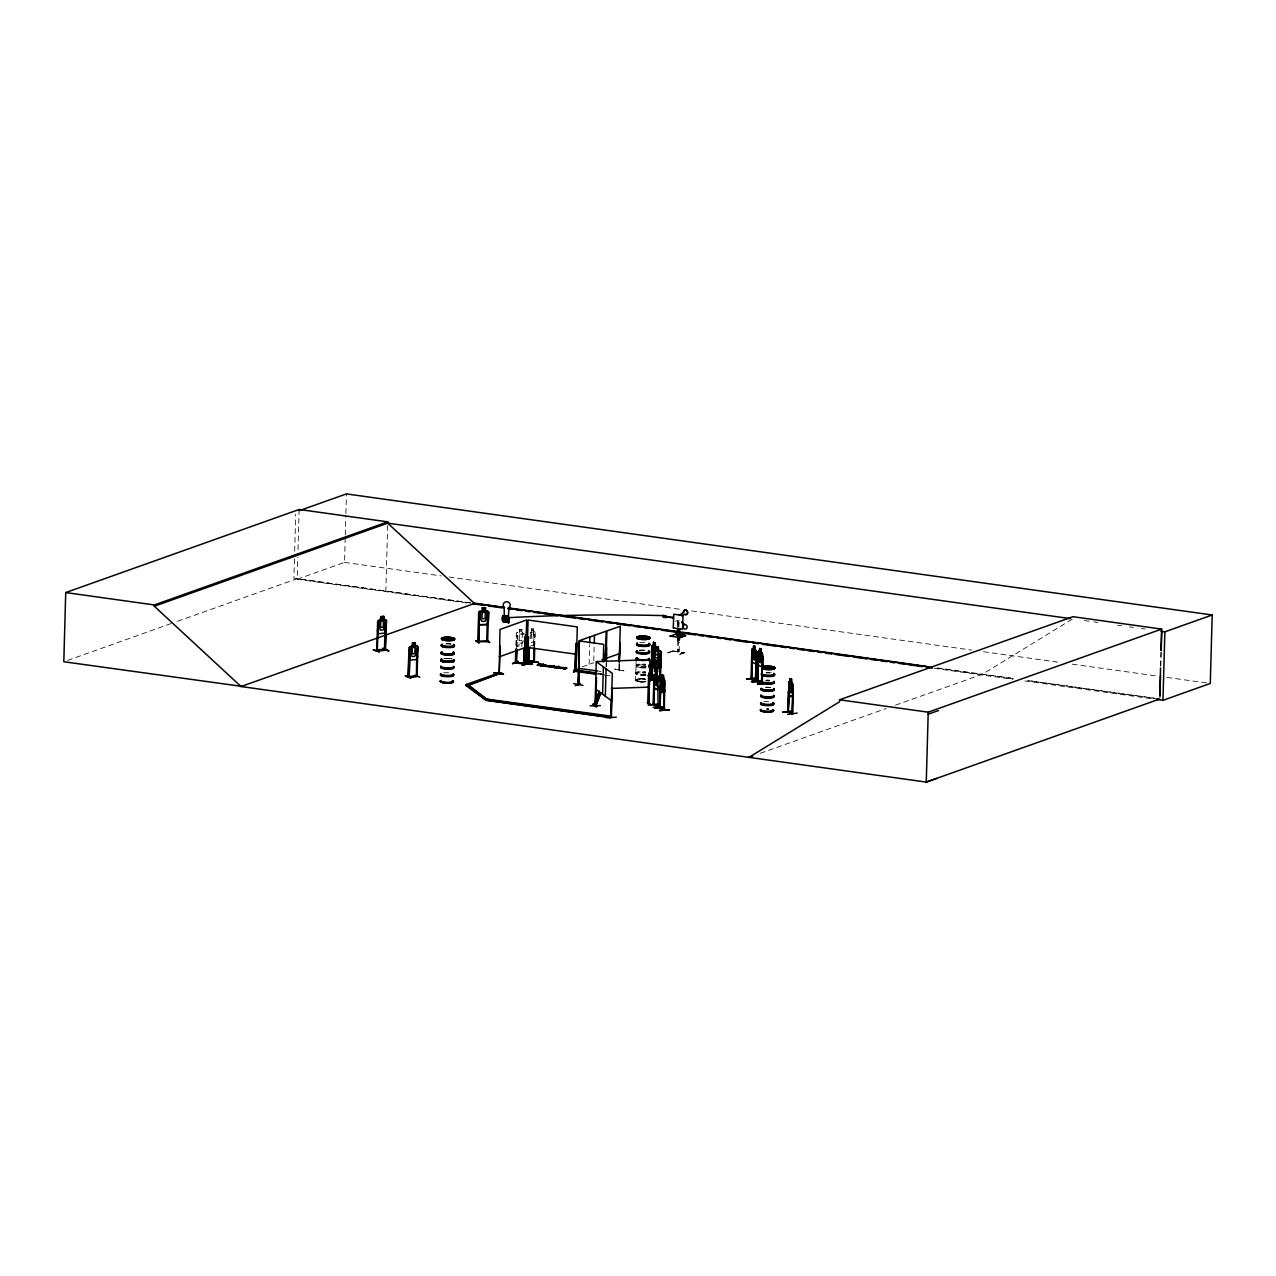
<?xml version="1.0" encoding="UTF-8"?>
<svg xmlns="http://www.w3.org/2000/svg" width="1276" height="1276" viewBox="0 0 1276 1276"><rect width="100%" height="100%" fill="white"/><g stroke="black" fill="none" stroke-linecap="round" stroke-linejoin="round"><path stroke-width="0.75" stroke-dasharray="5 3.75" d="M294.437 558.888L293.895 578.299L472.487 603.181L297.212 578.666L175.753 621.906M294.66 551.136L295.697 514.26M466.681 602.942L297.196 579.24L297.802 557.325M298.026 549.557L299.11 510.751M297.196 579.24L344.52 562.381L345.238 536.957M345.286 534.995L345.844 515.424M345.892 513.478L346.434 493.908M385.815 591.633L387.729 523.144M516.892 647.315L517.227 635.576L516.397 635.464L516.062 647.203L516.254 633.47L517.259 632.402L524.308 633.47M516.732 647.379L517.227 635.576M519.332 632.689L519.428 629.307L522.474 629.722L522.378 633.103M521.852 646.581L522.474 629.722M530.337 638.542L531.518 628.956L533.384 628.558L533.193 631.907M531.199 642.53L533.017 642.035L534.054 639.069L533.448 628.414L531.422 628.94L531.422 632.338L529.349 634.06L530.003 632.689M533.894 646.342C532.156 644.763 536.43 633.135 534.213 634.603M534.197 646.39L534.516 634.65M534.421 646.198L534.756 634.459M534.724 646.246L535.186 632.418L533.368 631.795M589.113 664.333L589.656 644.763M593.771 660.745L594.201 645.098M600.565 673.967L605.015 675.163M606.116 666.407L606.212 662.627M606.212 666.535L606.531 662.675M623.98 670.873L614.617 669.055L623.852 670.761M619.53 663.648L619.211 670.394L618.988 663.695M619.163 670.394L619.211 663.6M618.764 669.342L619.195 670.379M645.273 678.976A6.524 1.356 1.6 0 0 635.639 679.948A6.524 1.356 1.6 0 0 645.56 681.336A6.539 1.356 1.6 0 1 635.623 679.964A6.539 1.356 1.6 0 1 645.289 678.991C631.987 677.428 633.566 683.027 645.592 681.799A6.555 1.356 1.6 0 1 635.607 680.411L635.958 666.2A6.651 1.388 1.6 0 0 646.023 667.476M636.198 659.166L635.942 666.136A6.651 1.388 1.6 0 1 645.72 665.067M667.731 652.881L674.924 650.569M667.763 652.849L674.94 649.994M677.62 624.73L677.715 621.061M678.481 640.424L678.194 651.861L677.301 651.733L677.349 650.026L679.295 649.771L678.162 651.845M677.859 626.787L678.019 621.268M677.715 640.313L677.396 651.733L678.369 651.382M678.082 627.01L678.242 621.3M678.561 626.548L678.704 621.029M678.864 627.106L679.231 620.949M679.151 651.494L679.406 641.987M679.518 654.524L686.711 652.227M1160.602 665.992L1160.985 652.403M1160.793 665.96L1161.176 652.371M635.687 673.25L635.703 673.234A6.651 1.388 1.6 0 1 645.528 672.245M523.543 640.839L521.948 643.327L519.093 642.945L517.657 640.042L517.833 633.741L519.38 632.832M516.365 633.534L517.306 632.513M895.513 705.165L982.44 674.222L1072.957 618.7M516.397 635.464L517.051 635.639M67.532 660.426L173.887 622.56M582.159 666.822L593.707 662.707M677.444 650.026L678.417 649.675M679.295 649.771L677.349 650.026M677.301 651.733L679.247 651.494M680.012 654.062L686.727 651.653M760.289 753.303L886.118 708.515M533.049 629.196L531.853 630.647L533.017 630.328M530.019 632.784L534.596 631.556L535.266 632.433M529.7 646.294L534.261 645.034L534.931 641.477M675.387 621.205L679.103 620.248M765.76 687.429L767.45 687.429M522.378 629.834L519.476 629.451L519.013 646.198L516.876 645.911L515.998 642.514M519.348 633.949L522.187 634.347M519.173 640.249L522.012 640.632M982.44 674.222L1013.989 678.609L937.031 667.874M1157.89 698.658L1027.786 680.539L1159.677 699.009M605.334 675.195L609.8 675.817M1084.217 620.551L1092.081 621.651M1094.042 621.922L1097.982 622.481M1117.664 625.224L1121.588 625.782M1129.467 626.883L1133.391 627.425M1141.27 628.526L1145.194 629.084M344.52 562.381L441.161 575.907M449.04 577.007L681.751 609.545M691.624 610.933L971.658 650.09M983.493 651.749L1058.426 662.228M1072.239 664.158L1157.045 676.025M1166.902 677.396L1208.308 683.186M938.45 668.337L981.898 674.414M934.16 668.321L1013.048 679.342M1024.883 681.001L1151.127 698.658M597.296 670.953L601.076 671.479M597.758 673.154L601.602 673.68M597.742 673.999L601.586 674.541M522.219 633.215L523.718 634.555M446.01 644.029A6.651 1.388 1.6 0 1 451.066 644.268M446.042 643.614A6.555 1.356 1.6 0 1 451.034 643.854M443.681 672.819A6.539 1.356 1.6 0 1 451.592 673.202M765.967 680.108A6.539 1.356 1.6 0 1 769.364 680.172M766.142 672.962A6.651 1.388 1.6 0 1 769.587 673.042M766.174 672.548A6.555 1.356 1.6 0 1 772.554 673.026M765.919 680.905A6.651 1.388 1.6 0 1 769.364 680.985M765.935 680.523A6.651 1.388 1.6 0 1 769.364 680.602M763.814 701.752A6.539 1.356 1.6 0 1 770.353 701.896M639.547 650.138A6.539 1.356 1.6 0 1 646.087 650.281M639.755 642.578A6.555 1.356 1.6 0 1 646.31 642.721M639.483 650.553A6.651 1.388 1.6 0 1 646.119 650.696M645.752 675.451A6.555 1.356 1.6 0 1 635.783 674.063A6.555 1.356 1.6 0 1 645.449 673.09M645.8 675.036A6.651 1.388 1.6 0 1 635.703 673.616L635.703 673.616A6.651 1.388 1.6 0 1 645.512 672.627M645.56 681.783A6.524 1.356 1.6 0 1 635.623 680.395A6.555 1.356 1.6 0 1 645.273 679.438M645.768 674.191A6.539 1.356 1.6 0 1 635.831 672.787A6.539 1.356 1.6 0 1 645.481 671.83M645.943 667.89A6.539 1.356 1.6 0 1 636.006 666.503L635.99 666.503A6.539 1.356 1.6 0 1 645.656 665.53M645.815 674.637A6.651 1.388 1.6 0 1 635.703 673.234M646.023 667.093A6.651 1.388 1.6 0 1 635.926 665.673L635.942 665.641A6.651 1.388 1.6 0 1 645.736 664.684M645.991 666.63A6.555 1.356 1.6 0 1 636.022 665.243L636.038 665.243A6.555 1.356 1.6 0 1 645.704 664.254M635.623 680.395A6.524 1.356 1.6 0 1 645.273 679.422M519.97 630.089L519.938 631.205L521.756 631.46L521.788 630.344L519.97 630.089M531.454 633.55L531.279 639.834L533.081 639.34L533.256 633.04L531.454 633.55M672.5 650.872L684.032 652.929L672.5 650.872M445.611 658.496L444.048 658.607A6.508 1.356 1.6 0 1 451.975 658.831A6.539 1.356 1.6 0 0 444.08 658.448A6.571 1.372 1.6 0 1 450.619 658.751L445.611 658.496M768.567 709.057L766.86 708.962A6.571 1.372 1.6 0 1 768.551 709.073A6.539 1.356 1.6 0 0 766.86 708.802A6.524 1.356 1.6 0 1 768.551 708.914M770.752 687.525A6.539 1.356 1.6 0 0 764.212 687.381A6.524 1.356 1.6 0 1 770.752 687.509M768.551 709.328A6.555 1.356 1.6 0 0 766.844 709.249A6.524 1.356 1.6 0 1 768.535 709.328"/><path stroke-width="1.5" d="M673.377 618.461L673.281 616.946M504.068 607.599L474.449 603.452L387.729 523.144L387.76 521.868L299.142 509.475L65.73 592.558L63.8 661.75L241.706 686.36M936.536 778.504L926.264 782.092L241.036 686.536L154.316 606.228L154.348 604.952L387.76 521.868M299.11 510.751L299.142 509.475M376.851 650.904C372.369 648.399 398.798 650.122 376.707 650.904L377.664 621.444L380.695 619.961L380.726 616.579L383.709 616.292L383.613 619.658L386.5 620.551L385.145 633.055L378.222 633.741L377.728 621.476L378.701 620.168L385.464 619.578L386.405 620.599M377.249 650.728L378.366 623.422L377.552 623.501M373.326 649.899L379.307 651.781M380.774 616.595L379.116 627.632L380.503 630.185L383.231 629.897L384.762 627.042L383.709 616.292M388.382 650.856L382.752 648.383L388.781 650.84M382.816 648.415L388.797 650.904M384.459 649.005L385.639 648.99L384.427 650.01L385.288 622.608L386.086 622.529L385.32 649.915L386.5 620.551M410.872 678.258L405.321 676.105M412.164 646.326L410.808 647.73L410.633 654.014L412.036 656.566L414.78 656.295L416.327 653.44L415.258 642.689L412.26 642.96L412.308 646.453L410.154 646.533L409.181 647.825L408.224 677.285L409.054 676.12M417.013 675.307L416.933 676.296L408.129 677.205L408.894 649.803L409.883 649.803L409.197 677.205L409.883 649.803M409.022 677.109L408.814 676.105M415.003 646.15L415.099 642.785M419.9 677.253L414.796 675.227M416.455 675.482L415.992 676.408L416.774 675.307M417.651 648.926L416.853 649.005L416.391 676.471M408.432 677.269L417.077 676.392L417.906 646.98L416.949 645.959M417.156 676.408L416.917 675.323M409.038 656.837L409.803 660.155L416.71 659.453L418.002 646.932L415.163 646.055M466.107 685.659L466.298 684.494L499.745 672.58L501.532 672.835L466.107 685.659L485.949 700.173L611.092 717.431L612.289 673.361L596.402 661.765M610.71 717.224L611.89 689.806L611.443 717.415L611.252 716.187L487.942 699.248L486.938 700.444L487.91 700.093L468.069 685.595L501.532 672.835M477.99 640.903L477.718 641.876L478.723 640.759M487.863 640.568L487.783 641.589L477.718 641.812L478.707 612.432L479.792 611.204L487.56 610.981L488.692 612.129L488.437 621.189L487.209 624.57L479.377 624.793L478.739 612.464M479.505 614.458L478.66 641.876L479.505 614.458L478.58 614.49M479.074 642.929L475.709 640.712L478.978 642.849M485.295 611.172L485.47 607.663L482.153 607.759L482.184 611.268L480.494 612.432L480.318 618.732L481.913 621.38L485.008 621.284L486.746 618.525L486.922 612.241L485.295 611.172L485.502 607.679M486.523 640.361L489.761 642.61L486.922 640.361M488.389 614.107L487.48 614.123L486.714 641.605L487.751 640.568M485.949 700.173L466.123 684.813L468.085 684.734L487.91 700.093M487.623 641.493L488.548 612.161M494.195 672.803L503.494 674.159L494.211 672.739M500.288 645.959L499.187 673.505M499.745 672.58L501.5 673.696M503.047 617.026L502.919 616.196L503.701 622.162L502.919 615.654L508.183 615.766L508.885 622.241M502.919 615.654C499.426 621.109 507.114 626.165 504.451 618.445M503.127 617.265L503.175 618.158L508.422 618.27L508.374 617.377M508.119 618.525C508.374 630.775 509.299 613.118 508.502 621.699L504.068 621.603L503.621 619.562L503.637 621.954L509.299 622.465L508.566 616.531L503.302 616.452M504.068 621.603L504.02 619.578M505.471 621.635L505.551 618.589L507.162 618.669L507.082 621.667M508.295 617.137L502.999 616.26M512.458 663.695L515.807 662.435M525.345 634.73L524.739 664.094L515.36 662.914L515.839 649.229M515.775 662.85L516.014 649.165M516.668 649.34L516.381 663.041L516.844 649.277M512.888 663.664L517.881 661.447M521.15 663.201L530.385 664.014M533.416 661.303L522.219 665.051L527.211 662.691L526.637 664.142M524.117 648.399L523.639 664.078M523.894 663.983L524.292 648.336M525.919 663.983L526.286 636.549L525.01 664.126L526.749 619.913L499.985 629.435L499.203 673.313M526.605 636.596L525.489 664.142M527.626 636.676L526.733 664.158L528.089 620.024L577.294 626.915L576.162 670.953L575.013 670.905L576.002 643.439L576.832 643.551L575.827 643.503L575.077 670.905M527.403 664.238L528.455 636.788L527.626 664.158M528.615 647.809L528.12 663.472L534.373 661.893L534.676 648.192M528.918 647.857L528.487 663.52L529.46 647.698M528.599 663.504L529.157 647.65M529.875 661.127L538.536 662.579L530.194 661.032M530.401 664.477L516.413 662.34M532.283 664.27L523.623 662.802M534.086 660.824L533.4 662.005L534.373 661.893M534.373 648.144L533.687 662.069L533.831 648.304M533.751 662.053L534.134 648.352M537.403 664.764L541.582 665.274L537.387 665.338L540.051 663.823C542.172 664.541 537.754 665.035 540.705 663.903M540.051 663.823L537.387 665.338M548.473 666.359L542.268 665.259L546.256 665.163L544.98 664.812L540.274 665.737L541.598 664.7M540.928 665.833L543.592 664.317L543.448 665.578L548.489 665.801M539.652 664.844L543.592 664.317M541.885 665.163L542.938 664.222M543.448 665.482C547.548 665.418 542.252 667.268 543.209 665.099M544.836 665.737L542.252 665.833L545.171 665.609M543.193 665.673C548.632 664.844 546.878 668.512 545.745 665.45M545.729 666.024L549.637 665.578L547.659 666.088M545.394 665.849L548.76 665.705M552.939 666.694C562.014 667.013 548.935 666.311 552.747 666.662M551.12 667.252L552.763 666.104C555.857 670.028 553.369 666.279 556.815 666.535M551.599 667.077L554.518 665.785L549.254 666.247L551.615 666.503M551.726 667.332L554.518 665.785M553.034 666.008L549.238 666.806L551.312 667.173M559.016 666.407C558.537 666.487 553.975 668.815 553.896 665.689M554.741 667.571L554.709 666.391M556.224 667.97L559.351 667.045L557.995 667.332M557.867 668.193L560.052 667.635L557.708 667.444M558.489 668.289L560.068 667.061L558.011 666.758M555.602 667.874L558.394 666.327M565.093 669.055C560.962 666.455 565.491 671.304 564.598 668.145M566.783 667.89C564.104 668.656 565.284 667.89 565.603 667.428M564.821 669.023L565.364 667.827M578.682 670.044L573.594 671.894L574.694 669.916L595.844 672.883M596.753 674.35L573.69 671.128L574.694 669.916M575.986 671.016L576.656 643.614M578.538 684.957L579.129 640.919L603.739 644.348L603.245 661.957M578.219 685.021L579.432 640.664L606.196 631.141L605.366 660.984M578.841 657.491L578.363 685.021L579.097 668.465M579.432 668.496L578.714 684.526M580.42 683.457L575.189 685.754M582.941 685.387L573.674 683.553M589.719 642.817L589.879 636.947M594.265 643.136L594.472 635.304M593.452 704.001C603.787 711.801 585.748 699.041 596.466 706.745M594.935 705.612C595.158 702.645 597.95 706.76 593.978 705.612L599.273 691.082M595.254 705.708L596.243 661.574L649.947 659.708L648.75 703.858L648.08 702.885M596.514 680.475L595.461 705.995L595.764 678.226L596.785 678.274M595.493 706.027L596.227 678.609M600.342 705.596L590.134 705.835M602.591 694.24L603.357 666.838M604.904 661.143L605.733 647.777L605.685 661.032M605.239 661.191L606.052 647.825M606.052 660.824L606.882 630.982L620.264 626.229L619.275 661.718M605.318 696.233L606.084 668.831M606.275 660.745L606.483 653.2M606.371 660.872L606.642 647.554M486.938 700.444L609.96 717.654L610.965 716.442M616.292 717.24L606.403 717.702M619.051 661.797L620.12 642.913L619.37 661.845M647.363 702.693L650.951 704.846L647.363 702.693L648.75 702.757M647.714 703.794L648.575 676.392L649.596 676.44L648.91 703.842M648.304 705.102L658.049 703.969M651.605 649.34L651.972 658.751M655.705 647.857L655.178 642.929L653.456 642.259L651.239 675.754L651.813 646.15L653.376 645.624M652.02 648.16L651.239 680.331L651.159 679.31L652.195 679.454M651.526 680.268L652.116 650.904L653.121 649.819L660.25 650.776L661.287 652.116L660.17 687.7M651.334 679.358L652.339 680.395L651.988 679.438M652.036 680.443L653.009 652.977L652.004 652.929L653.009 652.977M653.264 651.605L653.392 646.884L654.907 647.522L654.811 650.664M653.631 679.374L648.814 681.193M653.073 707.319L662.802 706.713M653.95 689.231L653.998 705.07M654.078 675.546L654.141 688.083L657.619 689.694L658.177 686.536M653.631 705.118L654.269 677.492M658.352 647.139L655.242 646.757L655.258 650.25L653.695 651.159L653.519 657.459L654.971 660.362L654.795 666.63L658.703 667.204L656.901 663.089C661.048 659.612 657.666 657.012 656.263 662.26L653.711 658.639L655.625 662.898L653.583 666.519L656.279 663.775L657.778 667.045L657.826 660.729L659.437 658.256L658.352 647.139L658.209 650.537M655.051 657.666L655.226 651.366L658.081 651.749L657.906 658.049L655.035 657.65L653.44 660.139L653.264 666.423L654.763 667.747L654.508 671.24L657.619 671.639L657.619 668.13L659.182 667.22L659.357 660.92L657.906 658.017M653.966 705.102L654.413 687.461M655.433 675.451L655.593 669.581M654.939 707.861L664.365 707.733L654.668 708.308M655.88 675.642L656.039 669.756M656.199 675.61L656.374 669.74M657.028 675.658L657.124 672.277L656.582 685.866L655.21 685.212L654.54 682.181L655.625 674.988L647.985 675.642L655.545 674.972M657.698 705.756L657.985 706.952L657.985 676.089L658.48 677.524M660.537 681.496L659.437 681.448L660.521 680.459M660.458 653.982L661.303 654.094L660.458 653.982L659.437 681.432M664.413 679.279L664.062 710.174L664.365 682.58L664.429 710.142L659.533 708.116L660.888 677.684L660.362 678.657M652.61 667.603L651.573 666.279L652.61 667.603L659.804 668.544L660.808 667.46L660.904 658.448L660.218 654.955L652.961 654.014L651.829 657.22M669.198 709.919L659.501 710.525L669.198 709.871M660.761 690.667L659.947 708.308L660.713 680.905L659.628 680.459M657.22 677.556L660.936 677.285L656.981 676.95M661.478 691.767L662.005 674.781L663.52 675.451L663.999 680.395L662.994 689.04L661.574 688.402L660.904 685.356L661.861 678.29M662.898 692.405L663.376 675.562L661.957 674.924M663.967 710.174L664.908 680.698M678.401 637.378L670.075 636.07M673.281 627.936L673.776 614.203L682.995 615.495L682.612 629.196L673.393 627.904M675.498 634.284L685.499 635.544L675.498 634.284L670.06 636.214M678.593 635.942L677.317 635.767L677.524 628.414M677.604 635.99L677.811 628.621M677.715 640.313L678.034 628.909M678.481 640.424L678.8 629.02M679.454 640.073L679.773 628.669M746.556 678.88L755.839 678.529M755.041 649.835L756.652 651.717L755.87 681.145L751.054 679.135L751.851 649.691L752.09 662.276L755.807 663.871L756.445 660.745M751.644 681.607L760.975 680.858M752.346 661.654L751.58 679.31L751.931 678.29M753.653 645.784L752.521 656.374L753.239 659.405L754.706 660.043L755.248 646.453C751.644 643.248 755.248 651.015 752.489 648.687L751.851 649.691L752.489 648.687L756.158 650.377M752.665 681.496L761.947 681.145A6.651 1.388 1.6 0 0 767.115 683.25A6.651 1.388 1.6 0 0 774.181 681.671M754.993 649.931L755.089 646.565M751.564 679.087L756.205 681.129L756.477 653.519L755.344 680.921M756.7 651.701L755.775 681.145M759.667 651.765L758.582 651.302L757.992 652.371L757.146 681.751L761.931 683.745M763.144 683.633L757.481 684.127L763.112 683.17M758.295 654.301L757.689 681.926L758.566 660.362M757.689 681.926L758.407 654.508M761.341 649.069L760.815 662.659L759.332 662.021L758.614 658.99L758.789 652.69L759.667 648.399L761.246 649.085M761.549 681.607L762.585 656.135L762.681 668.066M761.884 683.761L761.469 682.596M761.868 681.575L762.314 665.928M762.41 662.005L762.585 656.135M761.246 652.451L762.745 654.333L761.884 683.745M762.41 677.843L762.33 683.729L761.437 683.537M787.659 714.369L797.149 713.109M788.855 684.542L788.217 712.168L790.227 678.641L791.694 679.326L792.157 684.271L791.168 692.916L789.78 692.262L789.126 689.231M788.217 712.168L788.935 684.749M790.115 678.657L790.131 682.022M788.233 711.944L792.555 714.002L792.875 686.408L792.252 713.81M791.742 713.093L792.619 712.997L792.236 714.034L793.05 684.574L789.015 681.559L787.707 711.992L792.157 713.794M1161.032 650.457L1161.638 629.1L1073.004 616.707L839.592 699.79L839.544 701.784L749.028 757.306M1161.638 629.1L928.226 712.183L926.264 782.092L1159.677 699.009M1159.788 695.117L1160.554 667.938M1159.916 696.999L1160.522 675.658M1161.224 650.425L1161.766 631.03M1162.962 700.317L1164.876 631.827L1212.2 614.984L1210.286 683.457L1162.962 700.317L1157.045 699.487M505.918 619.243L506.747 619.37M792.093 696.76C796.288 686.807 789.174 704.894 788.361 691.576M664.605 689.71C665.897 695.835 658.129 691.337 660.011 687.7M756.301 660.713L755.807 663.871M664.19 616.452C662.898 620.168 662.659 613.134 664.206 615.782M503.462 674.079L493.987 672.899M792.587 711.418L782.906 712.088L792.635 711.019M752.601 681.958L761.979 681.304M386.086 629.578L385.145 633.055M506.397 618.716L506.221 619.642M651.924 657.252L653.025 653.982M488.293 621.157L487.129 624.474L479.457 624.682M506.205 618.621L506.668 618.94M405.337 675.722L410.824 677.7M593.978 705.612L595.302 702.199M596.61 698.769L599.241 691.927M600.645 692.868L596.036 704.846L594.01 704.751M596.02 705.708L600.629 693.729M524.117 664.876L529.157 663.185M653.583 678.848L648.798 680.618M595.908 706.745L592.877 704.575M788.552 682.612L789.015 681.559M445.898 640.249L445.42 639.898M450.093 638.335L451.178 638.271M641.525 639.164L640.01 639.005L640.823 638.51M641.828 638.973L640.664 638.51M646.438 637.075L645.417 637.091M766.589 669.214L765.153 669.182L766.302 668.624M765.839 668.736L766.844 669.118M770.257 667.3L771.374 667.3L770.289 667.157M758.056 652.291L758.486 651.318L762.282 652.881M651.861 646.214L652.387 645.289L656.039 646.741L656.63 648.192M478.835 612.496L479.872 611.332M659.804 668.544L660.808 667.46M578.156 684.718L578.522 684.749M679.406 615.303L683.585 612.273A2.329 2.01 70.4 0 1 685.834 610.056A2.329 2.01 70.4 0 1 687.605 613.15A2.329 2.01 70.4 0 1 684.734 614.282L681.687 615.893M673.377 617.409L665.498 616.595L673.281 617.999M681.512 622.225L684.446 624.538M450.476 638L450.859 638.383M764.994 669.134L765.648 668.784M766.557 668.752L764.962 668.911L765.839 668.576M529.03 662.388L528.615 662.499M533.464 660.984L533.783 661.064M594.935 704.623L595.908 705.006M507.816 622.241L507.385 618.078M651.797 659.947L652.658 663.424L659.899 664.381L661.048 661.159L659.772 664.27L652.658 663.424M525.281 636.772L524.739 664.094M515.616 661.845L516.413 662.053M512.92 663.249L517.944 661.415M524.404 663.185L525.521 663.137M527.259 663.169L522.745 665.099M522.219 665.051L529.173 662.611M575.157 669.916L576.018 670.028M573.674 671.335L578.634 669.581M573.594 671.894L578.554 670.091M300.929 510.097L346.434 493.908L1212.2 614.984M154.316 606.228L387.729 523.144L1070.436 618.621M241.036 686.536L475.007 603.261L504.626 607.392M499.219 656.821L525.983 647.299M683.633 612.576L683.442 612.32A2.329 2.01 70.4 0 1 685.69 610.103A2.329 2.01 70.4 0 1 687.461 613.198A2.329 2.01 70.4 0 1 684.59 614.33M540.274 665.737L541.582 665.274M548.744 666.263L547.085 665.897M548.042 666.822L549.621 666.216L547.388 665.769M556.24 667.396L557.724 666.87M684.064 624.714L684.207 624.666A2.329 2.01 70.4 0 1 687.094 626.516A2.329 2.01 70.4 0 1 685.164 629.084A2.329 2.01 70.4 0 1 683.059 626.261L683.123 625.974M565.013 668.209L566.209 668.098M602.081 659.724L605.43 658.528M606.116 658.384L619.498 653.615M609.96 717.654L610.933 717.303M748.47 757.497L752.776 755.966M928.162 714.177L938.434 710.588M650.872 674.573L651.462 674.781M650.84 675.562L654.349 676.822M751.054 679.135L751.947 679.263M755.328 679.933L756.253 680.092L755.36 680.204M529.109 662.627L533.719 661.351M538.6 662.483L529.923 661.016M660.346 707.303L659.804 708.068M663.568 708.993L664.445 709.137L660.011 707.606M499.091 672.324L499.602 672.627M578.698 683.745L579.049 683.856M653.137 704.894L654.03 675.482L654.54 674.494L657.953 676.2M444.893 639.882L445.563 639.914M645.433 637.139L646.358 637.298M640.089 638.845L641.684 638.845L640.456 638.686M770.911 666.965L771.198 667.204M771.071 667.268L770.864 667.22M416.12 675.387L417.188 675.403M651.302 680.252L652.243 680.379M659.628 680.363L659.836 681.368M527.546 663.249L526.621 663.121M384.634 649.372L377.712 650.09M417.013 645.975L410.218 646.549L409.181 647.825M416.199 675.77L409.229 676.471M648.256 675.243L655.673 674.573M656.965 677.524L660.729 677.157M655.082 642.929L653.456 642.259M655.098 646.294L656.135 646.741M486.89 640.6L486.794 641.493M752.617 651.876L751.58 679.31M757.8 661.335C755.599 665.067 763.83 669.39 762.554 663.361M746.524 678.912L755.886 678.114M751.931 678.577L755.679 680.188M751.628 681.543L760.751 680.682M751.373 681.512L761.995 680.73A6.539 1.356 1.6 0 0 767.147 682.788A6.539 1.356 1.6 0 0 774.101 681.24M763.335 683.776L757.529 684.064M654.907 707.893L664.381 707.159M659.564 710.477L668.991 709.743M655.641 671.591L657.124 672.277M654.141 688.083L657.619 689.694M792.46 683.154L793.002 684.606M653.2 703.905L653.631 703.905M657.666 706.76L657.172 705.756L658.017 705.915L653.647 704.4M787.786 710.955L788.058 711.131M782.89 712.152L792.364 711.466M408.384 676.296L408.958 676.12M384.762 650.074L385.288 622.608M647.921 702.661L650.489 704.783M677.317 635.767L678.306 635.735M611.379 688.418L649.181 687.11M485.981 699.312L487.942 699.248M482.248 607.87L485.39 607.791M486.73 640.887L478.851 641.142M445.452 639.802L446.377 639.866M446.01 640.313L445.499 640.185M502.983 616.627L508.295 616.771M503.988 620.997L508.422 621.093M505.328 621.38L508.821 621.46M551.296 666.503L549.972 666.295L552.763 666.104M757.465 681.671L760.512 682.979M659.915 707.303L660.378 707.271M657.682 705.979L653.982 704.384M445.882 639.85L446.728 640.121M655.338 646.884L658.209 647.267M653.041 654.125L660.139 655.051L660.904 658.448M654.971 660.346L657.826 660.745M654.604 671.144L657.523 671.511M527.451 636.74L528.455 636.788M1160.937 631.285L1164.876 631.827M508.566 607.95L678.369 631.7M682.325 632.242L927.158 666.487M508.023 608.142L932.533 667.507M472.599 603.771L484.433 605.414M488.389 605.972L502.186 607.902M508.103 608.732L512.059 609.29M515.998 609.832L521.916 610.662M525.856 611.22L529.811 611.762M533.751 612.32L539.668 613.15M543.608 613.692L557.421 615.622M561.36 616.18L575.173 618.11M579.113 618.669L585.03 619.482M588.986 620.04L602.782 621.97M606.738 622.529L612.655 623.358M616.595 623.9L630.408 625.83M634.347 626.388L640.265 627.218M644.205 627.76L648.16 628.318M652.1 628.861L658.017 629.69M661.957 630.248L675.77 632.178M679.709 632.736L695.484 634.938M699.439 635.496L703.379 636.038M707.319 636.596L713.236 637.426M717.192 637.968L721.131 638.526M725.071 639.069L730.989 639.898M734.944 640.456L748.741 642.386M752.696 642.929L758.614 643.758M762.554 644.316L776.366 646.246M780.306 646.804L786.223 647.618M790.163 648.176L794.119 648.734M798.058 649.277L803.976 650.106M807.915 650.664L813.833 651.494M817.788 652.036L821.728 652.594M825.668 653.137L831.585 653.966M835.541 654.524L849.337 656.454M853.293 656.996L867.09 658.942M871.045 659.485L876.963 660.314M880.903 660.872L886.82 661.686M890.76 662.244L894.715 662.802M898.655 663.345L904.572 664.174M908.512 664.732L922.325 666.662M926.264 667.204L932.182 668.034M527.323 647.426L576.529 654.301M839.592 699.79L928.226 712.183M65.73 592.558L154.348 604.952M578.363 668.305L597.296 670.953M539.668 664.27L541.901 664.589M565.348 668.401L566.767 668.449M555.618 667.316L556.432 667.236M573.721 670.267L596.785 673.489M574.663 670.777L595.812 673.728M466.298 684.494L468.085 684.734M466.266 685.34L468.069 685.595M486.954 699.583L609.976 716.793M523.607 662.834L532.602 664.238M663.887 709.153L660.346 707.59M792.061 712.997L788.233 711.45M653.663 704.894L657.985 706.904M377.409 630.488L378.366 633.646M373.374 649.835L379.387 651.861M417.81 656.008L416.71 659.453M651.781 675.052L654.365 676.105M651.462 675.068L654.046 676.136M757.705 681.209L761.453 682.82M663.105 676.009L662.196 675.594L663.073 677.125M660.777 677.684L664.381 679.374M661.829 679.406L663.249 680.044M661.654 685.706L663.073 686.344M790.163 678.784L791.551 679.422M788.664 695.053L792.173 696.616M655.816 672.42L656.677 673.951L655.784 673.537M595.653 689.152L611.523 700.763M681.655 622.178L684.207 624.666M487.48 611.076L488.58 612.193M660.155 650.904L661.143 652.164M507.784 618.493L508.486 622.481M507.657 618.509L508.199 622.497L507.098 618.509M751.755 658.719L752.138 662.18M508.374 617.68A1953.317 1578.253 31.9 0 1 663.169 615.606M453.937 653.567A6.555 1.356 1.6 0 1 446.967 655.13A6.555 1.356 1.6 0 1 441.895 652.993M453.331 652.786A6.651 1.388 1.6 0 1 447.844 654.732A6.651 1.388 1.6 0 1 441.831 652.53M453.538 645.225A6.651 1.388 1.6 0 1 448.051 647.187A6.651 1.388 1.6 0 1 442.038 644.97M453.267 651.956A6.539 1.356 1.6 0 1 447.86 653.886A6.539 1.356 1.6 0 1 441.943 651.717M453.443 645.672A6.539 1.356 1.6 0 1 448.035 647.602A6.539 1.356 1.6 0 1 442.118 645.433M453.347 652.387A6.651 1.388 1.6 0 1 447.844 654.349A6.651 1.388 1.6 0 1 441.847 652.148M453.554 644.843A6.651 1.388 1.6 0 1 448.051 646.788A6.651 1.388 1.6 0 1 442.054 644.587M453.49 644.396A6.555 1.356 1.6 0 1 448.067 646.326A6.555 1.356 1.6 0 1 442.15 644.157M452.725 674.334A6.651 1.388 1.6 0 1 448.099 676.296A6.651 1.388 1.6 0 1 440.603 674.398M452.645 674.781A6.555 1.356 1.6 0 1 448.067 676.711A6.555 1.356 1.6 0 1 440.683 674.845M452.486 680.858A6.571 1.372 1.6 0 1 447.047 682.788A6.571 1.372 1.6 0 1 441.113 680.618M453.698 660.601A6.508 1.356 1.6 0 1 446.775 662.148A6.524 1.356 1.6 0 1 441.719 659.995A6.508 1.356 1.6 0 0 446.775 662.148A6.524 1.356 1.6 0 0 453.714 660.585A6.539 1.356 1.6 0 1 446.775 662.148A6.539 1.356 1.6 0 1 441.719 660.011M453.65 667.109A6.651 1.388 1.6 0 1 447.445 668.72A6.651 1.388 1.6 0 1 440.81 666.838M453.363 673.856A6.539 1.356 1.6 0 1 447.254 675.435A6.539 1.356 1.6 0 1 440.73 673.584M453.538 667.555A6.539 1.356 1.6 0 1 447.429 669.134A6.539 1.356 1.6 0 1 440.906 667.284M453.443 674.286A6.651 1.388 1.6 0 1 447.238 675.897A6.651 1.388 1.6 0 1 440.619 674.015M453.65 666.726A6.651 1.388 1.6 0 1 447.461 668.337A6.651 1.388 1.6 0 1 440.826 666.455M453.586 666.295A6.555 1.356 1.6 0 1 447.461 667.874A6.555 1.356 1.6 0 1 440.922 666.024M774.069 682.516A6.555 1.356 1.6 0 1 767.099 684.064A6.555 1.356 1.6 0 1 762.043 681.926M774.181 682.07A6.651 1.388 1.6 0 1 767.099 683.649A6.651 1.388 1.6 0 1 761.963 681.48M773.91 688.577A6.571 1.372 1.6 0 1 767.785 690.172A6.571 1.372 1.6 0 1 761.246 688.306M773.878 688.418A6.524 1.356 1.6 0 1 768.646 690.013A6.524 1.356 1.6 0 1 761.102 688.498M773.91 688.912A6.571 1.372 1.6 0 1 767.785 690.491A6.571 1.372 1.6 0 1 761.23 688.641M773.687 674.159A6.651 1.388 1.6 0 1 768.184 676.12A6.651 1.388 1.6 0 1 762.187 673.919M773.575 674.605A6.539 1.356 1.6 0 1 768.168 676.535A6.539 1.356 1.6 0 1 762.266 674.366M773.687 673.776A6.651 1.388 1.6 0 1 768.2 675.722A6.651 1.388 1.6 0 1 762.187 673.521M773.623 673.345A6.555 1.356 1.6 0 1 768.2 675.275A6.555 1.356 1.6 0 1 762.282 673.09M773.878 688.896A6.524 1.356 1.6 0 1 768.63 690.475A6.524 1.356 1.6 0 1 761.086 688.976M772.873 703.267A6.651 1.388 1.6 0 1 767.37 705.213A6.651 1.388 1.6 0 1 761.373 703.012M772.778 703.714A6.555 1.356 1.6 0 1 767.355 705.644A6.555 1.356 1.6 0 1 761.437 703.459M761.246 689.263A6.539 1.356 1.6 0 0 767.769 691.114A6.539 1.356 1.6 0 0 773.862 689.534A6.524 1.356 1.6 0 1 768.615 691.114A6.524 1.356 1.6 0 1 761.07 689.598M772.618 709.775A6.571 1.372 1.6 0 1 767.195 711.705A6.571 1.372 1.6 0 1 761.262 709.536M773.894 689.152A6.571 1.372 1.6 0 1 767.769 690.731A6.571 1.372 1.6 0 1 761.23 688.88M773.782 696.058A6.651 1.388 1.6 0 1 767.578 697.653A6.651 1.388 1.6 0 1 760.959 695.771M772.809 702.438A6.539 1.356 1.6 0 1 768.248 704.368A6.539 1.356 1.6 0 1 760.863 702.518M773.671 696.489A6.539 1.356 1.6 0 1 767.562 698.084A6.539 1.356 1.6 0 1 761.038 696.217M772.873 702.869A6.651 1.388 1.6 0 1 767.386 704.83A6.651 1.388 1.6 0 1 761.373 702.629M773.798 695.659A6.651 1.388 1.6 0 1 767.594 697.27A6.651 1.388 1.6 0 1 760.975 695.388M773.719 695.229A6.555 1.356 1.6 0 1 767.61 696.808A6.555 1.356 1.6 0 1 761.07 694.957M648.511 652.1A6.555 1.356 1.6 0 1 643.088 654.03A6.555 1.356 1.6 0 1 637.171 651.845M648.607 651.653A6.651 1.388 1.6 0 1 643.104 653.599A6.651 1.388 1.6 0 1 637.107 651.398M649.037 658.831A6.571 1.372 1.6 0 1 642.067 660.394A6.571 1.372 1.6 0 1 636.979 658.256A6.524 1.356 1.6 0 0 642.913 660.41M649.053 658.528A6.571 1.372 1.6 0 1 642.067 660.075A6.571 1.372 1.6 0 1 636.995 657.938M648.814 644.093A6.651 1.388 1.6 0 1 643.327 646.039A6.651 1.388 1.6 0 1 637.314 643.838M648.543 650.824A6.539 1.356 1.6 0 1 643.136 652.754A6.539 1.356 1.6 0 1 637.218 650.585M648.718 644.539A6.539 1.356 1.6 0 1 643.311 646.469A6.539 1.356 1.6 0 1 637.394 644.3M648.623 651.254A6.651 1.388 1.6 0 1 643.12 653.216A6.651 1.388 1.6 0 1 637.123 651.015M648.83 643.694A6.651 1.388 1.6 0 1 643.327 645.656A6.651 1.388 1.6 0 1 637.33 643.455M648.766 643.264A6.555 1.356 1.6 0 1 643.343 645.193A6.555 1.356 1.6 0 1 637.426 643.024M649.005 658.831A6.524 1.356 1.6 0 1 644.603 660.394M648.479 660.49A6.539 1.356 1.6 0 0 649.005 659.469A6.524 1.356 1.6 0 1 648.463 660.474M637.155 660.25A6.539 1.356 1.6 0 1 636.198 659.548A6.524 1.356 1.6 0 0 637.171 660.234M649.037 659.054A6.571 1.372 1.6 0 1 647.506 660.346M639.611 660.394A6.571 1.372 1.6 0 1 636.979 658.48M648.846 665.163A6.539 1.356 1.6 0 1 648.926 665.865A6.651 1.388 1.6 0 1 649.005 666.694M648.718 673.154A6.651 1.388 1.6 0 1 648.814 673.872M648.814 666.423A6.539 1.356 1.6 0 1 648.894 667.125M648.974 673.903A6.651 1.388 1.6 0 1 648.798 674.254M648.926 665.594A6.651 1.388 1.6 0 1 649.021 666.311M380.742 621.189L380.567 627.473L383.294 627.202L383.47 620.902L380.742 621.189M381.349 617.201L381.317 618.334L383.071 618.142L383.103 617.026L381.349 617.201M412.276 647.57L412.1 653.87L414.844 653.583L415.019 647.299L412.276 647.57M412.882 643.598L412.85 644.715L414.62 644.539L414.652 643.423L412.882 643.598M482.168 612.384L481.993 618.685L485.087 618.589L485.263 612.289L482.168 612.384M482.822 608.445L482.791 609.561L484.784 609.497L484.816 608.381L482.822 608.445M503.254 618.397L508.502 618.876L503.254 618.397M653.775 643.072L654.716 644.603L653.775 643.072M655.226 669.501L655.194 670.634L657.028 670.873L657.06 669.756L655.226 669.501M655.832 647.506L655.816 648.639L657.65 648.878L657.682 647.761L655.832 647.506M655.449 676.232L655.274 682.516L656.661 683.17L656.837 676.87L655.449 676.232M680.06 637.474L685.499 635.687L680.06 637.474M753.478 650.425L753.303 656.709L754.786 657.347L754.961 651.047L753.478 650.425M753.861 646.597L754.77 648.128L753.861 646.597M759.587 653.041L759.411 659.325L760.879 659.963L761.07 653.663L759.587 653.041M759.954 649.213L760.879 650.744L759.954 649.213M790.035 683.282L789.86 689.566L791.248 690.22L791.423 683.92L790.035 683.282M790.386 679.47L791.248 681.001L790.386 679.47M509.092 607.567L507.992 620.79L504.499 620.678L504.132 607.456A3.509 3.429 -7 0 1 504.275 602.655A3.509 3.429 -7 0 1 509.22 602.766A3.509 3.429 -7 0 1 509.092 607.599L509.092 607.567M665.035 616.515C665.705 620.822 666.933 612.671 665.035 616.515M563.737 667.635L559.733 667.699L563.737 667.635M563.721 668.209C557.022 669.294 561.44 666.343 563.689 668.289M446.791 661.462A6.555 1.356 1.6 0 0 453.762 659.899A6.555 1.356 1.6 0 1 446.791 661.542A6.555 1.356 1.6 0 1 441.719 659.389A6.524 1.356 1.6 0 0 446.791 661.462A6.524 1.356 1.6 0 0 453.73 659.963A6.524 1.356 1.6 0 1 446.791 661.462A6.524 1.356 1.6 0 1 441.751 659.373A6.555 1.356 1.6 0 0 446.791 661.462M443.57 639.531A6.555 1.356 1.6 0 0 454.447 639.148A6.524 1.356 1.6 0 0 446.233 637.282A6.524 1.356 1.6 0 0 443.585 639.499A6.524 1.356 1.6 0 0 454.415 639.116A6.555 1.356 1.6 0 0 446.217 637.298A6.555 1.356 1.6 0 0 443.57 639.531M446.807 661.032A6.539 1.356 1.6 0 0 453.762 659.469A6.508 1.356 1.6 0 1 446.807 661.016A6.508 1.356 1.6 0 1 441.767 658.894A6.539 1.356 1.6 0 0 446.807 661.032M443.554 640.137A6.539 1.356 1.6 0 0 454.415 639.755A6.539 1.356 1.6 0 0 446.201 637.92A6.539 1.356 1.6 0 0 443.554 640.137A6.508 1.356 1.6 0 0 454.384 639.755A6.508 1.356 1.6 0 0 446.217 637.92A6.508 1.356 1.6 0 0 443.57 640.137M443.554 639.77A6.571 1.372 1.6 0 0 454.447 639.388A6.571 1.372 1.6 0 0 446.217 637.537A6.571 1.372 1.6 0 0 443.554 639.77M447.047 683.043A6.555 1.356 1.6 0 0 452.47 681.113A6.524 1.356 1.6 0 1 447.047 683.027A6.555 1.356 1.6 0 1 441.113 680.874A6.524 1.356 1.6 0 0 447.047 683.027M447.063 682.58A6.524 1.356 1.6 0 0 452.454 680.666A6.508 1.356 1.6 0 1 447.047 682.596A6.508 1.356 1.6 0 1 441.161 680.443A6.524 1.356 1.6 0 0 447.063 682.58M763.702 668.449A6.571 1.372 1.6 0 0 774.596 668.066A6.524 1.356 1.6 0 0 766.366 666.216A6.571 1.372 1.6 0 0 763.702 668.449M774.596 668.066A6.571 1.372 1.6 0 0 766.35 666.231A6.524 1.356 1.6 0 0 763.718 668.433A6.524 1.356 1.6 0 0 774.564 668.05M763.702 669.071A6.539 1.356 1.6 0 0 774.548 668.704A6.539 1.356 1.6 0 0 766.35 666.854A6.539 1.356 1.6 0 0 763.702 669.071A6.524 1.356 1.6 0 0 774.548 668.704A6.524 1.356 1.6 0 0 766.35 666.87A6.524 1.356 1.6 0 0 763.702 669.087M763.686 668.704A6.571 1.372 1.6 0 0 774.596 668.321A6.571 1.372 1.6 0 0 766.35 666.471A6.571 1.372 1.6 0 0 763.686 668.704M767.179 711.976A6.571 1.372 1.6 0 0 772.618 710.046A6.524 1.356 1.6 0 1 767.179 711.96A6.571 1.372 1.6 0 1 761.246 709.791A6.524 1.356 1.6 0 0 767.179 711.96M767.195 711.545A6.539 1.356 1.6 0 0 772.602 709.615A6.524 1.356 1.6 0 1 767.195 711.545A6.524 1.356 1.6 0 1 761.293 709.376A6.539 1.356 1.6 0 0 767.195 711.545M638.829 638.383A6.571 1.372 1.6 0 0 649.739 638A6.524 1.356 1.6 0 0 641.509 636.15A6.571 1.372 1.6 0 0 638.829 638.383A6.524 1.356 1.6 0 0 649.691 637.984A6.571 1.372 1.6 0 0 641.493 636.15A6.524 1.356 1.6 0 0 638.861 638.367M642.083 659.899A6.539 1.356 1.6 0 0 649.037 658.336A6.524 1.356 1.6 0 1 642.083 659.883A6.539 1.356 1.6 0 1 637.027 657.762A6.524 1.356 1.6 0 0 642.083 659.883M638.829 639.005A6.539 1.356 1.6 0 0 649.691 638.622A6.539 1.356 1.6 0 0 641.477 636.788A6.539 1.356 1.6 0 0 638.829 639.005A6.524 1.356 1.6 0 0 649.675 638.638A6.524 1.356 1.6 0 0 641.477 636.804A6.524 1.356 1.6 0 0 638.845 639.021M638.829 638.638A6.571 1.372 1.6 0 0 649.723 638.255A6.571 1.372 1.6 0 0 641.477 636.405A6.571 1.372 1.6 0 0 638.829 638.638M636.995 658.879A6.539 1.356 1.6 0 0 636.373 659.198A6.524 1.356 1.6 0 1 636.995 658.863"/></g></svg>
